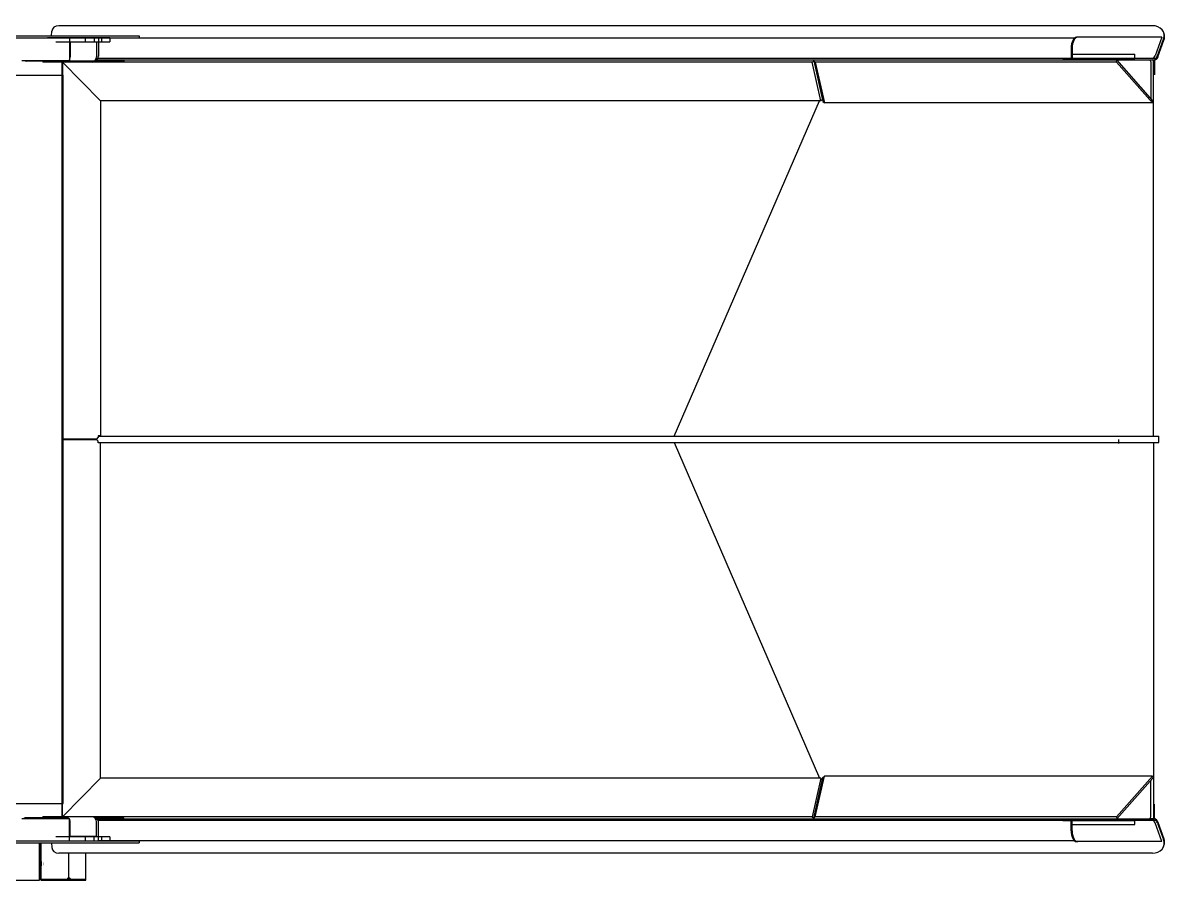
# Model space of a CAD drawing. Extents: x -633 to 241, y -1 to 752.
# Drawn here: x -50.2 to 230.1, y 382 to 592.1 of the extents above; entities that cross this region are included whole.
import ezdxf

# ---------------------------------------------------------------- set-up
doc = ezdxf.new("R2010")
doc.units = 0
doc.header["$LTSCALE"] = 48
for name, color, linetype in [('0A537428______2_____', 1, 'CONTINUOUS'), ('0A537428______3_____', 1, 'CONTINUOUS'), ('0A537428____________', 1, 'CONTINUOUS'), ('10', 7, 'CONTINUOUS')]:
    doc.layers.add(name, color=color, linetype=linetype)

# ---------------------------------------------------------------- blocks, each defined once
blk = doc.blocks.new('DRW4_DET-1')
at = {"layer": '0A537428______2_____', "color": 7, "linetype": 'CONTINUOUS'}
for points, const_width in [([(-0.56, 0.18), (-0.56, 0)], 0.0275), ([(-0.56, 0.18), (0.56, 0.18)], 0.0275), ([(-0.56, 0), (0.56, 0)], 0.0275), ([(-0.43, 0.46), (-0.37, 0.5)], 0.02), ([(-0.43, 0.19), (-0.43, 0.46)], 0.02), ([(0.43, 0.19), (-0.43, 0.19)], 0.02), ([(0.36, 0.5), (-0.36, 0.5)], 0.02), ([(-0.36, 0.19), (-0.36, 0.18)], 0.02), ([(-0.22, 0.19), (-0.22, 0.46)], 0.02), ([(0.22, 0.19), (0.22, 0.46)], 0.02), ([(0.36, 0.19), (0.36, 0.18)], 0.02), ([(0.43, 0.46), (0.37, 0.5)], 0.02), ([(0.43, 0.19), (0.43, 0.46)], 0.02), ([(0.56, 0.18), (0.56, 0)], 0.0275)]:
    blk.add_lwpolyline(points, dxfattribs=dict(at, const_width=const_width))
at = {"layer": '0A537428______2_____', "color": 7, "linetype": 'CONTINUOUS', "const_width": 0.02}
for points in [[(-0.22, 0.46, 0.344557), (-0.43, 0.46)], [(0.22, 0.46, 0.181958), (-0.22, 0.46)], [(0.32, 0.5, 0.173443), (0.22, 0.46)]]:
    blk.add_lwpolyline(points, format="xyb", dxfattribs=at)
blk = doc.blocks.new('*U420', base_point=(28.387485, 22.822182))
at = {"layer": '0A537428____________', "color": 40, "linetype": 'CONTINUOUS'}
blk.add_arc((28.387485, 22.822182), 0.049449, 179.99998, 208.14905, dxfattribs=at)
blk = doc.blocks.new('*U397', base_point=(28.70888, 22.582497))
at = {"layer": '0A537428______3_____', "color": 40, "linetype": 'CONTINUOUS'}
blk.add_arc((28.70888, 22.582497), 0.07, 183.40229, 269.31673, dxfattribs=at)
blk = doc.blocks.new('*U406', base_point=(29.035694, 22.831627))
at = {"layer": '0A537428______3_____', "color": 40, "linetype": 'CONTINUOUS'}
blk.add_arc((29.035694, 22.831627), 0.049449, 90.000037, 180.00002, dxfattribs=at)
blk = doc.blocks.new('*U427', base_point=(28.776719, 22.831627))
at = {"layer": '0A537428______3_____', "color": 40, "linetype": 'CONTINUOUS'}
blk.add_arc((28.776719, 22.831627), 0.049449, 133.67932, 180.00002, dxfattribs=at)
blk = doc.blocks.new('*U426', base_point=(28.776719, 22.831627))
at = {"layer": '0A537428______3_____', "color": 40, "linetype": 'CONTINUOUS'}
blk.add_arc((28.776719, 22.831627), 0.04, 148.62322, 180.00002, dxfattribs=at)
blk = doc.blocks.new('*U421', base_point=(28.768666, 22.822211))
at = {"layer": '0A537428____________', "color": 40, "linetype": 'CONTINUOUS'}
blk.add_arc((28.768666, 22.822211), 0.049449, 151.77817, 177.99741, dxfattribs=at)
blk = doc.blocks.new('*U405', base_point=(28.776719, 22.831627))
at = {"layer": '0A537428______3_____', "color": 40, "linetype": 'CONTINUOUS'}
blk.add_arc((28.776719, 22.831627), 0.049449, 90.000037, 125.89738, dxfattribs=at)
blk = doc.blocks.new('*U423', base_point=(29.042358, 22.822176))
at = {"layer": '0A537428____________', "color": 40, "linetype": 'CONTINUOUS'}
blk.add_arc((29.042358, 22.822176), 0.056747, 180, 245.91514, dxfattribs=at)
blk = doc.blocks.new('*U425', base_point=(28.38749, 30.339774))
at = {"layer": '0A537428____________', "color": 40, "linetype": 'CONTINUOUS'}
blk.add_arc((28.38749, 30.339774), 0.049449, 331.85986, 359.80713, dxfattribs=at)
blk = doc.blocks.new('*U424', base_point=(29.042363, 30.339779))
at = {"layer": '0A537428____________', "color": 40, "linetype": 'CONTINUOUS'}
blk.add_arc((29.042363, 30.339779), 0.056747, 90.000001, 179.99998, dxfattribs=at)
blk = doc.blocks.new('*U409', base_point=(29.035701, 30.330327))
at = {"layer": '0A537428______3_____', "color": 40, "linetype": 'CONTINUOUS'}
blk.add_arc((29.035701, 30.330327), 0.049449, 359.99996, 89.99995, dxfattribs=at)
blk = doc.blocks.new('*U428', base_point=(28.776726, 30.330328))
at = {"layer": '0A537428______3_____', "color": 40, "linetype": 'CONTINUOUS'}
blk.add_arc((28.776726, 30.330328), 0.049449, 54.103136, 89.999946, dxfattribs=at)
blk = doc.blocks.new('*U422', base_point=(28.768671, 30.339744))
at = {"layer": '0A537428____________', "color": 40, "linetype": 'CONTINUOUS'}
blk.add_arc((28.768671, 30.339744), 0.049449, 2.1101273, 28.211121, dxfattribs=at)
blk = doc.blocks.new('*U408', base_point=(28.776726, 30.330328))
at = {"layer": '0A537428______3_____', "color": 40, "linetype": 'CONTINUOUS'}
blk.add_arc((28.776726, 30.330328), 0.04, 359.99996, 31.36662, dxfattribs=at)
blk = doc.blocks.new('*U407', base_point=(28.776726, 30.330328))
at = {"layer": '0A537428______3_____', "color": 40, "linetype": 'CONTINUOUS'}
blk.add_arc((28.776726, 30.330328), 0.049449, 359.99996, 46.31477, dxfattribs=at)
blk = doc.blocks.new('*U404', base_point=(28.70888, 30.579456))
at = {"layer": '0A537428______3_____', "color": 40, "linetype": 'CONTINUOUS'}
blk.add_arc((28.70888, 30.579456), 0.07, 90.683257, 176.59769, dxfattribs=at)
blk = doc.blocks.new('*U393', base_point=(39.457889, 22.785229))
at = {"layer": '0A537428______3_____', "color": 40, "linetype": 'CONTINUOUS'}
blk.add_arc((39.457889, 22.785229), 0.06, 126.05635, 179.10474, dxfattribs=at)
blk = doc.blocks.new('*U391', base_point=(39.411775, 22.639777))
at = {"layer": '0A537428______3_____', "color": 40, "linetype": 'CONTINUOUS'}
blk.add_arc((39.411775, 22.639777), 0.14, 294.99571, 33.72366, dxfattribs=at)
blk = doc.blocks.new('*U396', base_point=(38.700326, 22.74523))
at = {"layer": '0A537428______3_____', "color": 40, "linetype": 'CONTINUOUS'}
blk.add_arc((38.700326, 22.74523), 0.1075, 269.99925, 0.00042, dxfattribs=at)
blk = doc.blocks.new('*U394', base_point=(38.689408, 22.74523))
at = {"layer": '0A537428______3_____', "color": 40, "linetype": 'CONTINUOUS'}
blk.add_arc((38.689408, 22.74523), 0.1075, 269.99925, 0.00042, dxfattribs=at)
blk = doc.blocks.new('*U395', base_point=(39.434813, 22.785229))
at = {"layer": '0A537428______3_____', "color": 40, "linetype": 'CONTINUOUS'}
blk.add_arc((39.434813, 22.785229), 0.06, 126.29648, 179.99969, dxfattribs=at)
blk = doc.blocks.new('*U392', base_point=(39.415115, 22.648832))
at = {"layer": '0A537428______3_____', "color": 40, "linetype": 'CONTINUOUS'}
blk.add_arc((39.415115, 22.648832), 0.14, 359.98549, 33.72366, dxfattribs=at)
blk = doc.blocks.new('*U400', base_point=(39.457889, 30.376731))
at = {"layer": '0A537428______3_____', "color": 40, "linetype": 'CONTINUOUS'}
blk.add_arc((39.457889, 30.376731), 0.06, 0.8952377, 53.943678, dxfattribs=at)
blk = doc.blocks.new('*U398', base_point=(39.411775, 30.52218))
at = {"layer": '0A537428______3_____', "color": 40, "linetype": 'CONTINUOUS'}
blk.add_arc((39.411775, 30.52218), 0.14, 326.27635, 65.00427, dxfattribs=at)
blk = doc.blocks.new('*U402', base_point=(39.434813, 30.376731))
at = {"layer": '0A537428______3_____', "color": 40, "linetype": 'CONTINUOUS'}
blk.add_arc((39.434813, 30.376731), 0.06, 0.000292, 53.703501, dxfattribs=at)
blk = doc.blocks.new('*U403', base_point=(38.700326, 30.416731))
at = {"layer": '0A537428______3_____', "color": 40, "linetype": 'CONTINUOUS'}
blk.add_arc((38.700326, 30.416731), 0.1075, 179.9996, 270.00073, dxfattribs=at)
blk = doc.blocks.new('*U401', base_point=(38.689408, 30.416731))
at = {"layer": '0A537428______3_____', "color": 40, "linetype": 'CONTINUOUS'}
blk.add_arc((38.689408, 30.416731), 0.1075, 179.9996, 270.00073, dxfattribs=at)
blk = doc.blocks.new('*U399', base_point=(39.415115, 30.513127))
at = {"layer": '0A537428______3_____', "color": 40, "linetype": 'CONTINUOUS'}
blk.add_arc((39.415115, 30.513127), 0.14, 326.27635, 0.01453, dxfattribs=at)

msp = doc.modelspace()

# ---------------------------------------------------------------- linework, layer by layer
at = {"layer": '0A537428______2_____', "color": 230, "linetype": 'CONTINUOUS'}
for points in [[(-46.25, 391.21), (-46.25, 382.04)], [(-46.11, 382.03), (-46.11, 391.21)], [(-45.99, 391.21), (-45.99, 382.03)], [(-45.75, 382.04), (-45.75, 391.21)], [(-38.94, 382.54), (-38.94, 388.65)], [(-34.75, 382.04), (-34.75, 388.65)], [(-117.22, 382.04), (-46.25, 382.04)], [(-46.11, 382.24), (-46.25, 382.24)], [(-45.99, 382.03), (-46.11, 382.03)], [(-45.99, 382.28), (-34.75, 382.28)], [(-45.75, 382.04), (-34.75, 382.04)]]:
    msp.add_lwpolyline(points, dxfattribs=at)
msp.add_lwpolyline([(-38.5, 382.28, 0.598594), (-39.38, 382.28)], format="xyb", dxfattribs=at)
at = {"layer": '0A537428______3_____', "color": 40, "linetype": 'CONTINUOUS'}
for points in [[(156.2, 591.44), (-41.41, 591.44)], [(226.7, 591.44), (156.2, 591.44)], [(-43.21, 588.95), (-43.14, 590.09)], [(229.46, 589.79), (229.55, 589.56)], [(-38.82, 587.4), (-38.82, 583.78)], [(-32.14, 587.4), (-38.82, 587.4)], [(-38.62, 587.4), (-38.62, 583.78)], [(-32.14, 587.4), (-32.14, 583.78)], [(207.58, 588.4), (-31.72, 588.4)], [(206.78, 585.94), (206.78, 583.44)], [(207.05, 585.94), (207.05, 583.44)], [(229.04, 588.63), (208.12, 588.63)], [(229.04, 588.63), (227.36, 584.05)], [(227.96, 584.06), (229.44, 588.14)], [(228.05, 583.85), (229.53, 587.91)], [(-32.18, 583.05), (227.26, 583.05)], [(227.35, 583.44), (-31.8, 583.44)], [(143.74, 582.92), (143.71, 583.05)], [(143.71, 583.05), (143.71, 582.86)], [(143.76, 583.05), (143.74, 582.87)], [(217.94, 582.54), (218.02, 583.05)], [(226.82, 573.05), (218.02, 583.05)], [(226.07, 583.05), (226.32, 582.55)], [(227.19, 583.05), (227.19, 579.43)], [(-39.7, 582.78), (-45.29, 582.78)], [(-45.29, 582.78), (-45.29, 582.54)], [(-33.22, 582.54), (-45.29, 582.54)], [(-40.52, 582.81), (-40.52, 579.3)], [(143.33, 582.54), (-40.48, 582.54)], [(-40.48, 582.54), (-31.2, 573.07)], [(143.33, 582.54), (143.71, 582.86)], [(145.45, 573.07), (143.33, 582.54)], [(143.74, 582.87), (144.07, 582.54)], [(143.74, 582.86), (145.95, 572.87)], [(217.94, 582.54), (144.07, 582.54)], [(144.07, 582.54), (146.28, 572.55)], [(226.74, 572.55), (217.94, 582.54)], [(227.16, 583.02), (226.08, 583.02)], [(226.32, 582.55), (226.32, 573.62)], [(226.97, 490.83), (226.97, 583.02)], [(-62.95, 579.3), (-40.38, 579.3)], [(-40.38, 400.8), (-40.38, 579.3)], [(145.45, 573.07), (-31.2, 573.07)], [(-31.2, 573.07), (-31.2, 490.9)], [(109.44, 490.83), (145.08, 573.07)], [(145.45, 573.07), (145.83, 573.4)], [(145.95, 572.87), (146.28, 572.55)], [(226.74, 572.55), (146.28, 572.55)], [(226.74, 572.55), (226.82, 573.05)], [(-31.74, 490.83), (228.28, 490.83)], [(-31.2, 490.9), (-31.73, 490.9)], [(-31.73, 490.9), (-31.73, 490.49)], [(228.28, 489.26), (228.28, 490.83)], [(-40.59, 490.43), (-40.52, 490.5)], [(-32.05, 490.13), (-40.59, 490.15)], [(-32.05, 489.96), (-40.59, 489.94)], [(-40.59, 489.66), (-40.52, 489.59)], [(-40.52, 397.28), (-40.52, 489.66)], [(-32.05, 490.13), (-31.73, 490.49)], [(-32.05, 489.96), (-31.73, 489.6)], [(-31.74, 489.26), (228.28, 489.26)], [(-31.73, 489.19), (-31.73, 489.6)], [(-31.2, 489.19), (-31.73, 489.19)], [(-31.2, 407.02), (-31.2, 489.19)], [(109.44, 489.26), (145.08, 407.02)], [(226.97, 489.26), (226.97, 397.07)], [(-40.48, 397.55), (-31.2, 407.02)], [(145.45, 407.02), (-31.2, 407.02)], [(145.45, 407.02), (143.33, 397.55)], [(143.74, 397.22), (145.95, 407.22)], [(144.07, 397.55), (146.28, 407.54)], [(145.45, 407.02), (145.83, 406.69)], [(145.95, 407.22), (146.28, 407.54)], [(226.74, 407.54), (146.28, 407.54)], [(226.74, 407.54), (217.94, 397.55)], [(226.82, 407.04), (218.02, 397.05)], [(226.32, 397.55), (226.32, 406.47)], [(226.74, 407.54), (226.82, 407.04)], [(-62.95, 400.8), (-40.38, 400.8)], [(227.19, 397.05), (227.19, 400.66)], [(-33.22, 397.55), (-45.29, 397.55)], [(-45.29, 397.31), (-45.29, 397.55)], [(-39.7, 397.31), (-45.29, 397.31)], [(143.33, 397.55), (-40.48, 397.55)], [(-38.82, 392.69), (-38.82, 396.31)], [(-38.62, 392.69), (-38.62, 396.31)], [(-32.18, 397.05), (227.26, 397.05)], [(-32.14, 392.69), (-32.14, 396.31)], [(227.35, 396.65), (-31.8, 396.65)], [(143.33, 397.55), (143.71, 397.23)], [(143.71, 397.05), (143.71, 397.23)], [(143.74, 397.17), (143.71, 397.05)], [(143.74, 397.22), (144.07, 397.55)], [(143.76, 397.05), (143.74, 397.22)], [(217.94, 397.55), (144.07, 397.55)], [(206.78, 394.15), (206.78, 396.65)], [(207.05, 394.15), (207.05, 396.65)], [(207.53, 396.65), (207.53, 397.05)], [(217.94, 397.55), (218.02, 397.05)], [(226.07, 397.05), (226.32, 397.55)], [(227.16, 397.07), (226.08, 397.07)], [(229.04, 391.46), (227.36, 396.04)], [(227.96, 396.03), (229.44, 391.95)], [(228.05, 396.24), (229.53, 392.18)], [(-32.14, 392.69), (-38.82, 392.69)], [(-43.21, 391.14), (-43.14, 390)], [(207.58, 391.7), (-31.72, 391.7)], [(229.04, 391.46), (208.12, 391.46)], [(229.46, 390.3), (229.55, 390.53)], [(156.2, 388.65), (-41.41, 388.65)], [(226.7, 388.65), (156.2, 388.65)]]:
    msp.add_lwpolyline(points, dxfattribs=at)
for points in [[(228.05, 583.85), (228.03, 583.8, -0.00592), (228.01, 583.75, -0.006139), (227.99, 583.7, -0.006318), (227.97, 583.65, -0.006468), (227.94, 583.6, -0.006678), (227.92, 583.56, -0.006913), (227.89, 583.51, -0.007201), (227.87, 583.47, -0.00752), (227.84, 583.43, -0.007882), (227.81, 583.39, -0.008267), (227.79, 583.36, -0.008782), (227.76, 583.32, -0.009393), (227.73, 583.29, -0.009887), (227.7, 583.26, -0.010334), (227.67, 583.23, -0.011013), (227.64, 583.2, -0.01143), (227.61, 583.18, -0.011356), (227.58, 583.16, -0.01107), (227.55, 583.14, -0.012675), (227.52, 583.12, -0.015632), (227.49, 583.1, -0.012398), (227.46, 583.09, -0.004382), (227.43, 583.08, -0.018145), (227.39, 583.07, -0.033497), (227.34, 583.06, -0.017147), (227.26, 583.05, -0.009187)], [(228.05, 396.24), (228.03, 396.29, 0.005922), (228.01, 396.34, 0.006142), (227.99, 396.39, 0.006321), (227.97, 396.44, 0.006471), (227.94, 396.49, 0.006681), (227.92, 396.53, 0.006916), (227.89, 396.58, 0.007203), (227.87, 396.62, 0.007521), (227.84, 396.66, 0.007882), (227.81, 396.7, 0.008266), (227.79, 396.73, 0.00878), (227.76, 396.77, 0.009389), (227.73, 396.8, 0.009882), (227.7, 396.83, 0.010324), (227.67, 396.86, 0.010999), (227.64, 396.89, 0.011415), (227.61, 396.91, 0.011341), (227.58, 396.93, 0.011057), (227.55, 396.95, 0.012664), (227.52, 396.97, 0.015624), (227.49, 396.99, 0.012392), (227.46, 397, 0.004375), (227.43, 397.01, 0.018147), (227.39, 397.02, 0.03352), (227.34, 397.04, 0.017162), (227.26, 397.05, 0.009194)]]:
    msp.add_lwpolyline(points, format="xyb", dxfattribs=at)
at = {"layer": '0A537428____________', "color": 40, "linetype": 'CONTINUOUS'}
for points in [[(-28.93, 588.46), (-44.18, 588.46)], [(-42.11, 587.47), (-28.93, 587.47)], [(-38.82, 588.46), (-38.82, 582.93)], [(-34.93, 588.46), (-34.93, 587.47)], [(-32.78, 588.46), (-32.78, 587.47)], [(-31.64, 588.46), (-31.64, 584)], [(-30.93, 588.46), (-30.93, 587.47)], [(-28.93, 588.46), (-28.93, 587.47)], [(204.74, 583.44), (222.43, 583.44)], [(207.05, 584.44), (222.43, 584.44)], [(222.43, 583.44), (222.43, 584.44)], [(-50.51, 582.93), (-38.82, 582.93)], [(-39.7, 582.78), (-49.43, 582.78)], [(-40.59, 397.55), (-40.59, 582.54)], [(-25.44, 582.78), (-39.06, 582.78)], [(-25.44, 583.02), (-32.22, 583.02)], [(-25.44, 583.02), (-25.44, 582.78)], [(218.47, 489.05), (218.47, 490.05)], [(-50.51, 397.17), (-38.82, 397.17)], [(-39.7, 397.31), (-49.43, 397.31)], [(-38.82, 391.64), (-38.82, 397.17)], [(-25.44, 397.31), (-32.59, 397.31)], [(-25.44, 397.08), (-32.22, 397.08)], [(-31.64, 391.64), (-31.64, 396.08)], [(-25.44, 397.08), (-25.44, 397.31)], [(204.74, 396.65), (222.43, 396.65)], [(207.05, 395.65), (222.43, 395.65)], [(222.43, 395.65), (222.43, 396.65)], [(-28.93, 392.62), (-42.11, 392.62)], [(-34.93, 392.62), (-34.93, 391.64)], [(-32.79, 392.62), (-32.79, 391.64)], [(-30.93, 392.62), (-30.93, 391.64)], [(-28.93, 392.62), (-28.93, 391.64)], [(-44.19, 391.64), (-28.93, 391.64)]]:
    msp.add_lwpolyline(points, dxfattribs=at)
at = {"layer": '10', "color": 40, "linetype": 'CONTINUOUS'}
for points in [[(-109.68, 588.95), (-21.74, 588.95)], [(-21.74, 588.95), (-21.74, 588.46)], [(-109.68, 588.46), (-21.74, 588.46)], [(-109.68, 391.64), (-21.74, 391.64)], [(-109.68, 391.14), (-21.74, 391.14)], [(-21.74, 391.64), (-21.74, 391.14)]]:
    msp.add_lwpolyline(points, dxfattribs=at)

# ---------------------------------------------------------------- block references
at = {"layer": '0A537428______2_____', "xscale": 0.999999975, "yscale": 0.999999975, "zscale": 0.999999975, "rotation": 270}
msp.add_blockref('DRW4_DET-1', (-45.75, 386.03), dxfattribs=at)
at = {"layer": '0A537428______3_____', "color": 40, "xscale": 25, "yscale": 20.456729, "zscale": 25}
for name, p in [('*U404', (-41.39, 590.01)), ('*U397', (-41.39, 390.08))]:
    msp.add_blockref(name, p, dxfattribs=at)
at = {"layer": '0A537428______3_____', "color": 40, "xscale": 25, "zscale": 25}
for name, p, yscale, rotation in [('*U398', (226.18, 588.58), 19.75966575, 20.228515), ('*U399', (226.26, 588.35), 19.75966575, 20.228515), ('*U401', (208.12, 585.94), 12.483122, 269.99999), ('*U403', (208.39, 585.94), 12.483122, 269.99999), ('*U428', (-39.7, 583.78), 21.7848215, 269.9998900000001), ('*U409', (-33.22, 583.78), 21.7848215, 269.9998900000001), ('*U402', (226.76, 584.94), 12.4831185, 270), ('*U400', (227.33, 584.94), 12.92062975, 269.99999), ('*U408', (-39.7, 583.78), 21.78482975, 269.9998900000001), ('*U407', (-39.7, 583.78), 21.7848215, 269.9998900000001), ('*U427', (-39.7, 396.31), 21.7848215, 270.00001), ('*U426', (-39.7, 396.31), 21.78482975, 270), ('*U405', (-39.7, 396.31), 21.7848215, 270.00001), ('*U406', (-33.22, 396.31), 21.7848215, 270.00001), ('*U395', (226.76, 395.15), 12.4831185, 270), ('*U393', (227.33, 395.15), 12.92062975, 270.00001), ('*U394', (208.12, 394.15), 12.483122, 270.00001), ('*U396', (208.39, 394.15), 12.483122, 270.00001), ('*U391', (226.18, 391.52), 19.75966575, 339.77149), ('*U392', (226.26, 391.74), 19.75966575, 339.77149)]:
    msp.add_blockref(name, p, dxfattribs=dict(at, yscale=yscale, rotation=rotation))
at = {"layer": '0A537428____________', "color": 40, "xscale": 25, "zscale": 25}
for name, p, yscale, rotation in [('*U424', (-33.06, 584.02), 21.78480775, 179.99995), ('*U425', (-49.43, 584.02), 21.78572225, 269.99995), ('*U422', (-39.9, 584.01), 21.78572225, 269.99995), ('*U420', (-49.43, 396.08), 21.78572225, 269.99995), ('*U421', (-39.9, 396.08), 21.78572225, 269.99995), ('*U423', (-33.06, 396.08), 21.78480775, 179.9999)]:
    msp.add_blockref(name, p, dxfattribs=dict(at, yscale=yscale, rotation=rotation))

doc.saveas('drawing.dxf')
